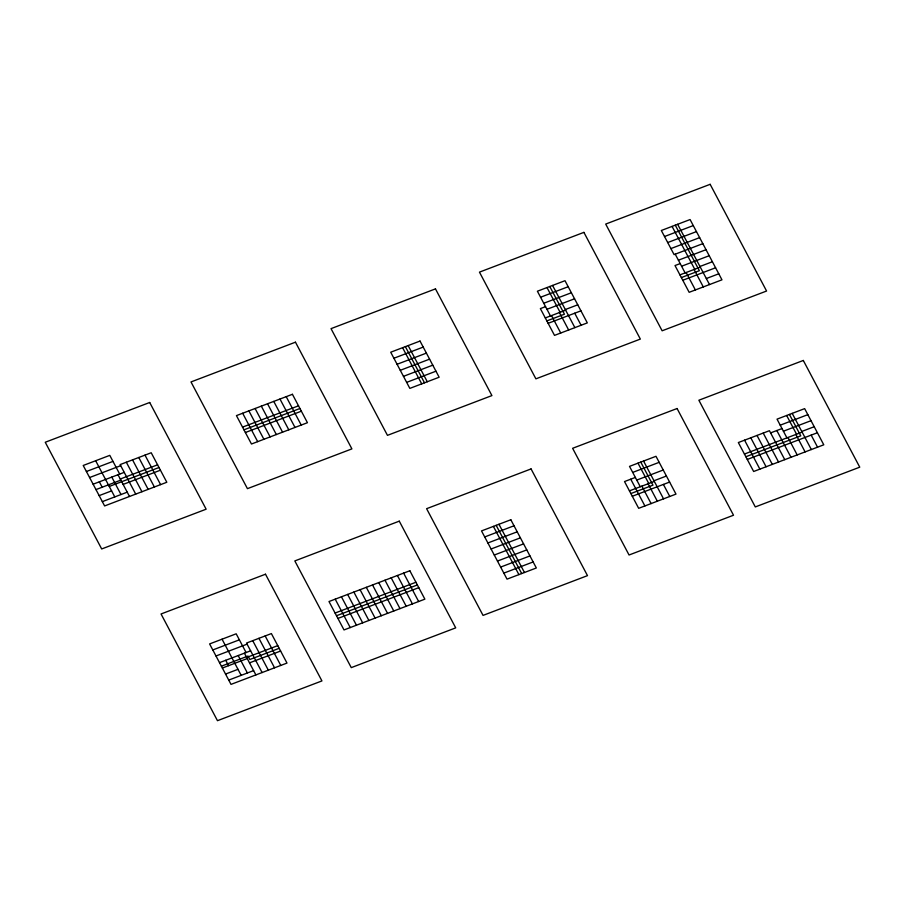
<?xml version="1.0" encoding="UTF-8"?>
<svg xmlns="http://www.w3.org/2000/svg" width="905" height="905" viewBox="0 0 905 905"><rect width="100%" height="100%" fill="white"/><g stroke="black" fill="none" stroke-linecap="round" stroke-linejoin="round"><path stroke-width="1.36" d="M664.519 236.522L693.264 225.583M667.709 242.551L696.454 231.601M540.568 297.236L568.182 286.727M670.899 248.581L699.644 237.63M86.405 471.505L112.978 461.392M393.901 358.244L423.212 347.09M543.758 303.266L571.372 292.756M702.834 243.66L674.089 254.61L661.329 230.492L690.085 219.553L721.964 279.826L689.158 292.315L675.006 265.55L680.198 263.581M89.595 477.535L120.693 465.69M545.545 306.648L540.364 308.616L554.516 335.382L587.311 322.893L565.003 280.697L537.389 291.218L550.478 315.958M397.091 364.274L426.402 353.12M546.948 309.295L574.562 298.786M678.411 260.199L706.024 249.69M242.529 427.126L298.514 405.813M93.113 484.198L124.223 472.365M243.954 429.818L299.928 408.506M400.281 370.303L429.592 359.149M565.308 309.544L577.752 304.815M120.263 479.017L157.594 464.819M545.296 317.938L565.648 310.189M681.589 266.228L709.203 255.719M245.379 432.511L301.354 411.198M95.964 489.594L120.851 480.114M109.256 486.449L159.009 467.512M546.858 320.902L564.437 314.216L549.776 286.489M403.472 376.333L432.782 365.168M123.114 484.413L160.434 470.204M548.136 323.323L580.942 310.845M699.95 266.477L712.393 261.749M99.154 495.623L111.598 490.883M679.938 274.871L700.289 267.122M681.363 277.564L699.361 270.708L675.288 225.187M406.662 382.363L435.972 371.197M682.789 280.256L715.583 267.778M102.344 501.642L127.22 492.173M706.33 278.536L718.774 273.796M632.697 472.41L659.179 462.331M635.355 477.433L624.518 481.562L638.67 508.316L675.99 494.107L655.989 456.301L629.507 466.38L640.288 486.743M484.707 536.948L514.017 525.782M780.223 425.18L807.837 414.66M636.758 480.08L663.241 470M770.608 432.895L782.01 428.551M487.897 542.966L517.207 531.812M783.413 431.199L811.027 420.689M653.987 480.759L666.431 476.03M629.439 490.872L654.326 481.403M212.799 649.948L239.373 639.835M630.864 493.564L652.969 485.159L640.774 462.093M491.087 548.996L520.398 537.841M801.773 431.459L814.206 426.719M632.29 496.257L669.621 482.06M744.43 454.05L802.113 432.092M215.99 655.978L247.088 644.145M335.076 613.047L415.938 582.254M745.856 456.742L800.755 435.848L789.42 414.433M494.277 555.025L523.588 543.871M336.502 615.739L417.363 584.958M747.281 459.446L817.396 432.748M219.508 662.652L250.617 650.808M337.927 618.432L418.789 587.65M221.386 666.182L248.004 656.046L249.825 659.507L279.193 648.319M497.467 561.055L526.778 549.901M246.669 657.471L277.767 645.627M222.359 668.037L247.246 658.568M500.646 567.084L529.957 555.93M249.509 662.856L280.618 651.023M225.549 674.067L237.992 669.327M503.836 573.114L533.147 561.948M228.739 680.096L253.615 670.616M811.174 435.113L817.554 447.172M792.203 413.37L811.333 449.536M786.649 415.486L796.547 434.208M795.891 434.468L805.111 451.912M677.641 224.282L709.52 284.566M787.972 437.477L797.192 454.921M786.931 437.873L777.033 419.151L804.647 408.63L823.776 444.808L753.65 471.494L738.344 442.545L769.442 430.701L784.759 459.661M672.076 226.408L694.735 269.238M694.078 269.486L703.298 286.93M776.818 430.531L790.981 457.285M686.16 272.507L695.379 289.951M675.221 254.169L685.119 272.903M763.22 433.076L778.538 462.025M756.999 435.441L772.316 464.389M750.788 437.805L766.094 466.765M744.566 440.181L759.872 469.129M574.72 313.209L581.089 325.268M663.399 484.424L669.768 496.483M552.559 285.437L574.879 327.633M643.557 461.03L663.546 498.847M546.993 287.552L560.093 312.304M559.426 312.553L568.657 329.997M637.991 463.156L648.761 483.519M648.104 483.768L657.335 501.212M551.507 315.574L560.738 333.017M641.883 486.132L651.114 503.587M630.74 479.186L644.892 505.952M408.155 345.586L427.284 381.752M405.372 346.638L424.502 382.804M498.96 524.278L524.459 572.503M402.589 347.701L421.719 383.867M496.178 525.341L521.676 573.555M493.395 526.393L518.904 574.618M403.63 573.114L418.653 601.52M397.408 575.49L412.431 603.895M391.186 577.854L406.209 606.26M384.976 580.218L399.987 608.624M286.206 396.673L301.229 425.079M378.754 582.594L393.777 610.999M279.984 399.037L295.007 427.443M372.532 584.958L387.555 613.364M273.763 401.401L288.786 429.807M366.31 587.322L381.333 615.728M267.541 403.777L282.564 432.183M360.088 589.698L375.111 618.104M261.319 406.141L276.342 434.547M353.866 592.062L368.889 620.468M255.097 408.506L270.12 436.911M347.644 594.427L362.667 622.832M248.886 410.881L263.898 439.287M341.434 596.802L356.446 625.208M242.664 413.246L257.687 441.651M335.212 599.167L350.235 627.572M265.165 635.943L280.776 665.447M258.943 638.308L274.554 667.811M252.733 640.683L268.332 670.175M262.111 672.551L246.511 643.048L271.387 633.579L286.987 663.071L231.013 684.384L209.609 643.93L236.182 633.805L246.092 652.528M144.992 455.125L160.592 484.627M244.395 653.172L255.889 674.915M138.77 457.489L154.37 486.992M238.173 655.548L247.404 672.992M132.549 459.864L148.16 489.367M222.053 639.19L241.183 675.356M126.327 462.229L141.938 491.732M225.73 660.277L228.58 665.673M135.716 494.096L120.116 464.593L151.214 452.76L166.814 482.263L104.618 505.94L83.215 465.475L109.788 455.362L119.698 474.084M118.001 474.729L129.494 496.472M111.779 477.093L120.999 494.537M95.659 460.747L114.788 496.913M99.335 481.833L102.186 487.218M295.46 342.181L191 381.944L247.438 488.655L351.898 448.891L295.46 342.181M435.475 288.876L331.026 328.639L387.464 435.35L491.913 395.587L435.475 288.876M583.906 232.37L479.458 272.134L535.896 378.844L640.344 339.081L583.906 232.37M710.154 184.315L605.694 224.078L662.132 330.789L766.58 291.025L710.154 184.315M149.698 402.487L45.25 442.251L101.688 548.962L206.136 509.198L149.698 402.487M420.022 341.061L390.711 352.215L409.841 388.392L439.151 377.227L420.022 341.061M292.428 394.297L236.443 415.61L251.466 444.016L307.44 422.703L292.428 394.297M677.076 408.517L572.616 448.292L629.054 555.003L733.514 515.228L677.076 408.517M803.312 360.462L698.864 400.225L755.302 506.936L859.75 467.172L803.312 360.462M531.065 468.926L426.606 508.689L483.044 615.4L587.492 575.637L531.065 468.926M399.275 521.156L294.826 560.919L351.264 667.63L455.713 627.866L399.275 521.156M265.493 574.211L161.045 613.975L217.472 720.685L321.931 680.922L265.493 574.211M510.827 519.753L481.517 530.918L507.026 579.143L536.337 567.978L510.827 519.753M409.852 570.75L328.99 601.531L344.013 629.937L424.875 599.155L409.852 570.75"/></g></svg>
